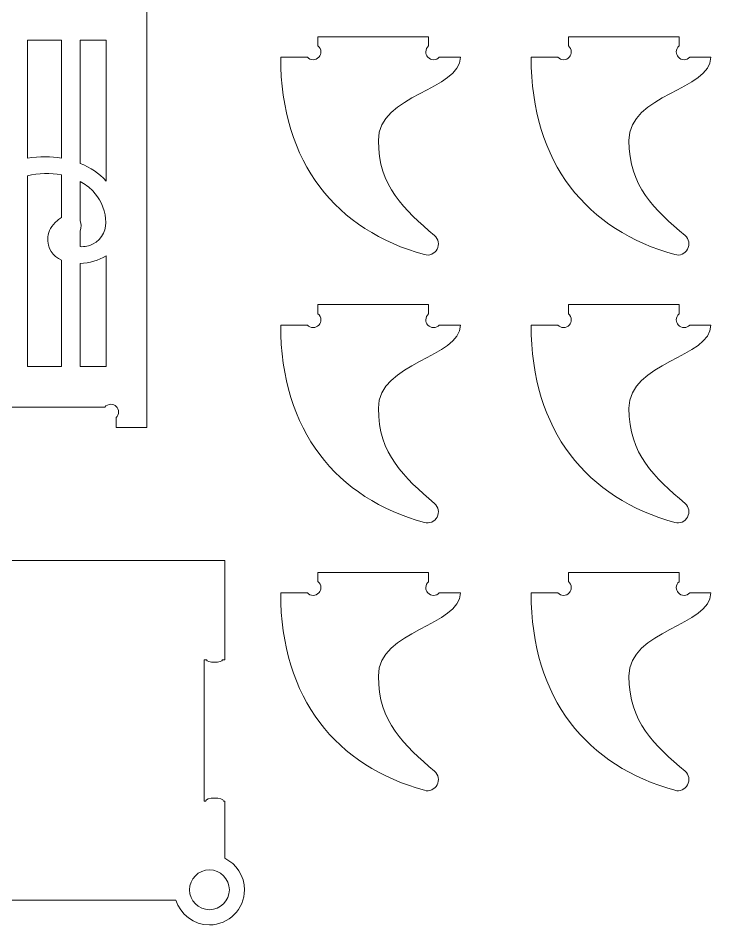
# Model space of a CAD drawing. Header units: centimetres. Extents: x -17.8 to 60.3, y -9.9 to 37.2.
# Drawn here: x 6.81 to 20.21, y -4.38 to 13.16 of the extents above; entities that cross this region are included whole.
import ezdxf

# ---------------------------------------------------------------- set-up
doc = ezdxf.new("R2010")
doc.units = ezdxf.units.CM
doc.header["$MEASUREMENT"] = 0
doc.layers.add('layer 1', color=7, linetype='Continuous')

msp = doc.modelspace()

# ---------------------------------------------------------------- linework, layer by layer
at = {"layer": 'layer 1', "color": 2, "lineweight": 9}
for points, knots in [([(-3.84007, 24.40187), (-3.84007, 18.00686), (-3.84007, 11.63498), (-3.84007, 5.24382), (-3.84007, 5.24382), (-3.84007, 5.24382), (-3.37819, 5.24382), (-3.37819, 5.24382), (-3.37819, 5.24382), (-3.37819, 5.24382), (-3.05154, 5.24382), (-3.05154, 5.24382), (-3.05154, 5.24382), (-3.05154, 5.24382), (-3.05154, 5.43579), (-3.05154, 5.43579), (-3.05154, 5.43579), (-3.08069, 5.46315), (-3.09892, 5.50204), (-3.09892, 5.54518), (-3.09892, 5.54518), (-3.09892, 5.62801), (-3.03176, 5.69518), (-2.94892, 5.69518), (-2.94892, 5.69518), (-2.90117, 5.69518), (-2.85862, 5.67286), (-2.83115, 5.63808), (-2.83115, 5.63808), (-2.83115, 5.63808), (8.48448, 5.63808), (8.48448, 5.63808), (8.48448, 5.63808), (8.51195, 5.67286), (8.5545, 5.69518), (8.60225, 5.69518), (8.60225, 5.69518), (8.68509, 5.69518), (8.75225, 5.62801), (8.75225, 5.54518), (8.75225, 5.54518), (8.75225, 5.50305), (8.73487, 5.46498), (8.7069, 5.43773), (8.7069, 5.43773), (8.7069, 5.43773), (8.7069, 5.24382), (8.7069, 5.24382), (8.7069, 5.24382), (8.7069, 5.24382), (9.29829, 5.24382), (9.29829, 5.24382), (9.29829, 5.24382), (9.29829, 5.24382), (9.29829, 5.63808), (9.29829, 5.63808), (9.29829, 5.63808), (9.29829, 5.63808), (9.29829, 6.42661), (9.29829, 6.42661), (9.29829, 6.42661), (9.29829, 6.42661), (9.29829, 12.7348), (9.29829, 12.7348), (9.29829, 12.7348), (9.29829, 12.7348), (9.29829, 13.52332), (9.29829, 13.52332), (9.29829, 13.52332), (9.29829, 13.52332), (9.29829, 24.12648), (9.29829, 24.12648), (9.29829, 24.12648), (9.29829, 24.12648), (9.29829, 24.56266), (9.29829, 24.56266), (9.29829, 24.56266), (9.29829, 24.56266), (9.29829, 24.95692), (9.29829, 24.95692), (9.29829, 24.95692), (9.29829, 24.95692), (8.7069, 24.95692), (8.7069, 24.95692), (8.7069, 24.95692), (8.7069, 24.95692), (8.7069, 24.76498), (8.7069, 24.76498), (8.7069, 24.76498), (8.73487, 24.73773), (8.75225, 24.69966), (8.75225, 24.65753), (8.75225, 24.65753), (8.75225, 24.5747), (8.68509, 24.50753), (8.60225, 24.50753), (8.60225, 24.50753), (8.56736, 24.50753), (8.53525, 24.51944), (8.50977, 24.53943), (8.50977, 24.53943), (8.50977, 24.53943), (8.50977, 20.50777), (8.50977, 20.50777), (8.50977, 20.50777), (8.46359, 20.55725), (8.40886, 20.60527), (8.34493, 20.65123), (8.34493, 20.65123), (8.19247, 20.76083), (7.97026, 20.80954), (7.67171, 20.80006), (7.67171, 20.80006), (7.72444, 21.06521), (7.73625, 21.27796), (7.71295, 21.44858), (7.71295, 21.44858), (7.65396, 21.88052), (7.19586, 22.22387), (6.77574, 22.01042), (6.77574, 22.01042), (6.62386, 21.93326), (6.52126, 21.78377), (6.60374, 21.55879), (6.60374, 21.55879), (6.69087, 21.32118), (7.11615, 21.29177), (7.109, 21.703), (7.109, 21.703), (7.43393, 21.62162), (7.51644, 21.18252), (7.15989, 20.69052), (7.15989, 20.69052), (6.6751, 20.02155), (5.89564, 19.83383), (5.09338, 20.01113), (5.09338, 20.01113), (4.27416, 20.19219), (3.7747, 20.89422), (3.9271, 21.72107), (3.9271, 21.72107), (4.00964, 22.16894), (4.40633, 22.63553), (4.92666, 22.47988), (4.92666, 22.47988), (5.10568, 22.42634), (5.2403, 22.2722), (5.26403, 21.99486), (5.26403, 21.99486), (4.98394, 22.082), (4.80242, 22.01065), (4.73736, 21.8809), (4.73736, 21.8809), (4.55756, 21.5222), (5.01588, 21.3261), (5.30263, 21.46902), (5.30263, 21.46902), (5.68014, 21.65715), (5.7113, 22.01449), (5.53715, 22.37745), (5.53715, 22.37745), (5.20675, 23.06595), (4.3797, 22.86398), (3.87108, 22.51473), (3.87108, 22.51473), (3.73198, 23.21603), (3.22291, 23.45185), (2.81218, 23.50739), (2.81218, 23.50739), (1.61746, 23.66896), (0.76503, 22.5893), (-0.31074, 22.36494), (-0.31074, 22.36494), (-0.72142, 22.2793), (-0.98526, 22.61041), (-1.0138, 22.98305), (-1.0138, 22.98305), (-1.02459, 23.12376), (-0.98235, 23.2579), (-0.8428, 23.36295), (-0.8428, 23.36295), (-0.75722, 22.55928), (0.04588, 22.97535), (-0.15463, 23.49328), (-0.15463, 23.49328), (-0.36098, 24.02627), (-1.25295, 23.6802), (-1.31669, 23.15521), (-1.31669, 23.15521), (-1.34695, 22.90579), (-1.27316, 22.57495), (-1.03654, 22.15903), (-1.03654, 22.15903), (-1.47337, 22.20305), (-1.90862, 22.29689), (-2.33867, 22.55634), (-2.33867, 22.55634), (-3.06399, 22.99398), (-3.46024, 23.61785), (-3.44901, 24.47184), (-3.44901, 24.47184), (-3.43728, 25.36442), (-3.08603, 25.99944), (-2.11808, 26.06203), (-2.11808, 26.06203), (-1.49902, 26.10204), (-0.92244, 25.79545), (-0.95302, 25.11063), (-0.95302, 25.11063), (-0.96476, 24.84746), (-1.15262, 24.68154), (-1.46086, 24.58511), (-1.46086, 24.58511), (-1.36251, 24.85096), (-1.44313, 25.08042), (-1.58836, 25.18485), (-1.58836, 25.18485), (-1.69468, 25.26127), (-1.83563, 25.27072), (-1.96642, 25.1785), (-1.96642, 25.1785), (-2.2268, 24.99486), (-2.17032, 24.65462), (-1.95747, 24.44721), (-1.95747, 24.44721), (-1.69159, 24.18819), (-1.33045, 24.15836), (-1.05241, 24.31237), (-1.05241, 24.31237), (-0.65003, 24.53527), (-0.51728, 25.13705), (-0.63866, 25.54934), (-0.63866, 25.54934), (-0.70611, 25.77837), (-0.85957, 25.97814), (-1.11327, 26.1447), (-1.11327, 26.1447), (-1.41863, 26.34513), (-1.76855, 26.40977), (-2.07602, 26.39561), (-2.07602, 26.39561), (-2.88931, 26.35818), (-3.72117, 25.66941), (-3.82279, 24.86078), (-3.82279, 24.86078), (-3.83555, 24.75923), (-3.84115, 24.65094), (-3.84003, 24.53894), (-3.84003, 24.53894), (-3.83948, 24.48378), (-3.84007, 24.45011), (-3.84007, 24.40187)], [0, 0, 0, 0, 0.015625, 0.015625, 0.015625, 0.015625, 0.03125, 0.03125, 0.03125, 0.03125, 0.046875, 0.046875, 0.046875, 0.046875, 0.0625, 0.0625, 0.0625, 0.0625, 0.078125, 0.078125, 0.078125, 0.078125, 0.09375, 0.09375, 0.09375, 0.09375, 0.109375, 0.109375, 0.109375, 0.109375, 0.125, 0.125, 0.125, 0.125, 0.140625, 0.140625, 0.140625, 0.140625, 0.15625, 0.15625, 0.15625, 0.15625, 0.171875, 0.171875, 0.171875, 0.171875, 0.1875, 0.1875, 0.1875, 0.1875, 0.203125, 0.203125, 0.203125, 0.203125, 0.21875, 0.21875, 0.21875, 0.21875, 0.234375, 0.234375, 0.234375, 0.234375, 0.25, 0.25, 0.25, 0.25, 0.265625, 0.265625, 0.265625, 0.265625, 0.28125, 0.28125, 0.28125, 0.28125, 0.296875, 0.296875, 0.296875, 0.296875, 0.3125, 0.3125, 0.3125, 0.3125, 0.328125, 0.328125, 0.328125, 0.328125, 0.34375, 0.34375, 0.34375, 0.34375, 0.359375, 0.359375, 0.359375, 0.359375, 0.375, 0.375, 0.375, 0.375, 0.390625, 0.390625, 0.390625, 0.390625, 0.40625, 0.40625, 0.40625, 0.40625, 0.421875, 0.421875, 0.421875, 0.421875, 0.4375, 0.4375, 0.4375, 0.4375, 0.453125, 0.453125, 0.453125, 0.453125, 0.46875, 0.46875, 0.46875, 0.46875, 0.484375, 0.484375, 0.484375, 0.484375, 0.5, 0.5, 0.5, 0.5, 0.515625, 0.515625, 0.515625, 0.515625, 0.53125, 0.53125, 0.53125, 0.53125, 0.546875, 0.546875, 0.546875, 0.546875, 0.5625, 0.5625, 0.5625, 0.5625, 0.578125, 0.578125, 0.578125, 0.578125, 0.59375, 0.59375, 0.59375, 0.59375, 0.609375, 0.609375, 0.609375, 0.609375, 0.625, 0.625, 0.625, 0.625, 0.640625, 0.640625, 0.640625, 0.640625, 0.65625, 0.65625, 0.65625, 0.65625, 0.671875, 0.671875, 0.671875, 0.671875, 0.6875, 0.6875, 0.6875, 0.6875, 0.703125, 0.703125, 0.703125, 0.703125, 0.71875, 0.71875, 0.71875, 0.71875, 0.734375, 0.734375, 0.734375, 0.734375, 0.75, 0.75, 0.75, 0.75, 0.765625, 0.765625, 0.765625, 0.765625, 0.78125, 0.78125, 0.78125, 0.78125, 0.796875, 0.796875, 0.796875, 0.796875, 0.8125, 0.8125, 0.8125, 0.8125, 0.828125, 0.828125, 0.828125, 0.828125, 0.84375, 0.84375, 0.84375, 0.84375, 0.859375, 0.859375, 0.859375, 0.859375, 0.875, 0.875, 0.875, 0.875, 0.890625, 0.890625, 0.890625, 0.890625, 0.90625, 0.90625, 0.90625, 0.90625, 0.921875, 0.921875, 0.921875, 0.921875, 0.9375, 0.9375, 0.9375, 0.9375, 0.953125, 0.953125, 0.953125, 0.953125, 0.96875, 0.96875, 0.96875, 0.96875, 1, 1, 1, 1]), ([(6.98965, 12.7348), (6.98965, 12.7348), (7.64967, 12.7348), (7.64967, 12.7348), (7.64967, 12.7348), (7.64967, 12.7348), (7.64967, 10.4537), (7.64967, 10.4537), (7.64967, 10.4537), (7.44769, 10.48689), (7.22589, 10.48946), (6.98965, 10.45642), (6.98965, 10.45642), (6.98965, 10.45642), (6.98965, 12.7348), (6.98965, 12.7348)], [0, 0, 0, 0, 0.2, 0.2, 0.2, 0.2, 0.4, 0.4, 0.4, 0.4, 0.6, 0.6, 0.6, 0.6, 1, 1, 1, 1]), ([(8.00889, 12.7348), (8.00889, 12.7348), (8.50977, 12.7348), (8.50977, 12.7348), (8.50977, 12.7348), (8.50977, 12.7348), (8.50977, 10.01306), (8.50977, 10.01306), (8.50977, 10.01306), (8.37883, 10.15805), (8.20917, 10.27449), (8.00889, 10.3548), (8.00889, 10.3548), (8.00889, 10.3548), (8.00889, 12.7348), (8.00889, 12.7348)], [0, 0, 0, 0, 0.2, 0.2, 0.2, 0.2, 0.4, 0.4, 0.4, 0.4, 0.6, 0.6, 0.6, 0.6, 1, 1, 1, 1]), ([(11.88684, 12.40825), (11.88684, 10.34884), (12.97316, 9.05765), (14.66581, 8.58886), (14.66581, 8.58886), (14.76335, 8.56185), (14.86386, 8.60481), (14.91168, 8.69416), (14.91168, 8.69416), (14.9595, 8.78352), (14.9393, 8.89124), (14.86258, 8.9573), (14.86258, 8.9573), (14.2765, 9.46182), (13.77662, 9.90772), (13.77662, 10.79929), (13.77662, 10.79929), (13.77662, 11.69086), (15.36262, 11.77371), (15.36262, 12.40825), (15.36262, 12.40825), (15.36262, 12.40825), (14.95447, 12.40825), (14.95447, 12.40825), (14.95447, 12.40825), (14.92706, 12.37852), (14.88779, 12.35988), (14.84416, 12.35988), (14.84416, 12.35988), (14.80104, 12.35988), (14.76216, 12.37809), (14.7348, 12.40723), (14.7348, 12.40723), (14.73287, 12.40923), (14.73101, 12.41131), (14.72925, 12.41347), (14.72925, 12.41347), (14.70735, 12.43954), (14.69416, 12.47317), (14.69416, 12.50988), (14.69416, 12.50988), (14.69416, 12.55623), (14.7152, 12.59766), (14.74823, 12.62518), (14.74823, 12.62518), (14.74823, 12.62518), (14.74823, 12.80415), (14.74823, 12.80415), (14.74823, 12.80415), (14.74823, 12.80415), (12.60823, 12.80415), (12.60823, 12.80415), (12.60823, 12.80415), (12.60823, 12.80415), (12.60823, 12.62686), (12.60823, 12.62686), (12.60823, 12.62686), (12.64245, 12.59937), (12.66436, 12.55718), (12.66436, 12.50988), (12.66436, 12.50988), (12.66436, 12.47317), (12.65117, 12.43954), (12.62927, 12.41347), (12.62927, 12.41347), (12.62751, 12.41131), (12.62565, 12.40923), (12.62372, 12.40723), (12.62372, 12.40723), (12.59636, 12.37809), (12.55748, 12.35988), (12.51436, 12.35988), (12.51436, 12.35988), (12.47073, 12.35988), (12.43146, 12.37852), (12.40405, 12.40825), (12.40405, 12.40825), (12.40405, 12.40825), (11.88684, 12.40825), (11.88684, 12.40825)], [0, 0, 0, 0, 0.04761905, 0.04761905, 0.04761905, 0.04761905, 0.0952381, 0.0952381, 0.0952381, 0.0952381, 0.14285714, 0.14285714, 0.14285714, 0.14285714, 0.19047619, 0.19047619, 0.19047619, 0.19047619, 0.23809524, 0.23809524, 0.23809524, 0.23809524, 0.28571429, 0.28571429, 0.28571429, 0.28571429, 0.33333333, 0.33333333, 0.33333333, 0.33333333, 0.38095238, 0.38095238, 0.38095238, 0.38095238, 0.42857143, 0.42857143, 0.42857143, 0.42857143, 0.47619048, 0.47619048, 0.47619048, 0.47619048, 0.52380952, 0.52380952, 0.52380952, 0.52380952, 0.57142857, 0.57142857, 0.57142857, 0.57142857, 0.61904762, 0.61904762, 0.61904762, 0.61904762, 0.66666667, 0.66666667, 0.66666667, 0.66666667, 0.71428571, 0.71428571, 0.71428571, 0.71428571, 0.76190476, 0.76190476, 0.76190476, 0.76190476, 0.80952381, 0.80952381, 0.80952381, 0.80952381, 0.85714286, 0.85714286, 0.85714286, 0.85714286, 0.9047619, 0.9047619, 0.9047619, 0.9047619, 1, 1, 1, 1]), ([(16.73017, 12.40825), (16.73017, 10.34884), (17.81649, 9.05765), (19.50914, 8.58886), (19.50914, 8.58886), (19.60668, 8.56185), (19.70719, 8.60481), (19.75501, 8.69416), (19.75501, 8.69416), (19.80283, 8.78352), (19.78263, 8.89124), (19.70591, 8.9573), (19.70591, 8.9573), (19.11983, 9.46182), (18.61995, 9.90772), (18.61995, 10.79929), (18.61995, 10.79929), (18.61995, 11.69086), (20.20595, 11.77371), (20.20595, 12.40825), (20.20595, 12.40825), (20.20595, 12.40825), (19.7978, 12.40825), (19.7978, 12.40825), (19.7978, 12.40825), (19.77039, 12.37852), (19.73112, 12.35988), (19.68749, 12.35988), (19.68749, 12.35988), (19.64437, 12.35988), (19.60549, 12.37809), (19.57813, 12.40723), (19.57813, 12.40723), (19.5762, 12.40923), (19.57434, 12.41131), (19.57258, 12.41347), (19.57258, 12.41347), (19.55068, 12.43954), (19.53749, 12.47317), (19.53749, 12.50988), (19.53749, 12.50988), (19.53749, 12.55623), (19.55853, 12.59766), (19.59156, 12.62518), (19.59156, 12.62518), (19.59156, 12.62518), (19.59156, 12.80415), (19.59156, 12.80415), (19.59156, 12.80415), (19.59156, 12.80415), (17.45156, 12.80415), (17.45156, 12.80415), (17.45156, 12.80415), (17.45156, 12.80415), (17.45156, 12.62686), (17.45156, 12.62686), (17.45156, 12.62686), (17.48578, 12.59937), (17.50769, 12.55718), (17.50769, 12.50988), (17.50769, 12.50988), (17.50769, 12.47317), (17.4945, 12.43954), (17.4726, 12.41347), (17.4726, 12.41347), (17.47084, 12.41131), (17.46898, 12.40923), (17.46705, 12.40723), (17.46705, 12.40723), (17.43969, 12.37809), (17.40081, 12.35988), (17.35769, 12.35988), (17.35769, 12.35988), (17.31406, 12.35988), (17.27479, 12.37852), (17.24738, 12.40825), (17.24738, 12.40825), (17.24738, 12.40825), (16.73017, 12.40825), (16.73017, 12.40825)], [0, 0, 0, 0, 0.04761905, 0.04761905, 0.04761905, 0.04761905, 0.0952381, 0.0952381, 0.0952381, 0.0952381, 0.14285714, 0.14285714, 0.14285714, 0.14285714, 0.19047619, 0.19047619, 0.19047619, 0.19047619, 0.23809524, 0.23809524, 0.23809524, 0.23809524, 0.28571429, 0.28571429, 0.28571429, 0.28571429, 0.33333333, 0.33333333, 0.33333333, 0.33333333, 0.38095238, 0.38095238, 0.38095238, 0.38095238, 0.42857143, 0.42857143, 0.42857143, 0.42857143, 0.47619048, 0.47619048, 0.47619048, 0.47619048, 0.52380952, 0.52380952, 0.52380952, 0.52380952, 0.57142857, 0.57142857, 0.57142857, 0.57142857, 0.61904762, 0.61904762, 0.61904762, 0.61904762, 0.66666667, 0.66666667, 0.66666667, 0.66666667, 0.71428571, 0.71428571, 0.71428571, 0.71428571, 0.76190476, 0.76190476, 0.76190476, 0.76190476, 0.80952381, 0.80952381, 0.80952381, 0.80952381, 0.85714286, 0.85714286, 0.85714286, 0.85714286, 0.9047619, 0.9047619, 0.9047619, 0.9047619, 1, 1, 1, 1]), ([(6.98965, 6.42661), (6.98965, 6.42661), (6.98965, 10.11495), (6.98965, 10.11495), (6.98965, 10.11495), (7.20212, 10.16755), (7.43244, 10.17453), (7.64967, 10.13089), (7.64967, 10.13089), (7.64967, 10.13089), (7.64967, 9.30476), (7.64967, 9.30476), (7.64967, 9.30476), (7.62244, 9.29024), (7.59508, 9.27213), (7.56809, 9.25005), (7.56809, 9.25005), (7.45484, 9.14963), (7.39696, 9.04368), (7.38683, 8.93297), (7.38683, 8.93297), (7.36554, 8.70051), (7.47992, 8.55532), (7.64967, 8.48086), (7.64967, 8.48086), (7.64967, 8.48086), (7.64967, 6.42661), (7.64967, 6.42661), (7.64967, 6.42661), (7.64967, 6.42661), (6.98965, 6.42661), (6.98965, 6.42661)], [0, 0, 0, 0, 0.11111111, 0.11111111, 0.11111111, 0.11111111, 0.22222222, 0.22222222, 0.22222222, 0.22222222, 0.33333333, 0.33333333, 0.33333333, 0.33333333, 0.44444444, 0.44444444, 0.44444444, 0.44444444, 0.55555556, 0.55555556, 0.55555556, 0.55555556, 0.66666667, 0.66666667, 0.66666667, 0.66666667, 0.77777778, 0.77777778, 0.77777778, 0.77777778, 1, 1, 1, 1]), ([(8.00889, 10.00258), (8.09874, 9.95371), (8.18176, 9.8931), (8.25473, 9.82012), (8.25473, 9.82012), (8.51466, 9.56023), (8.6558, 8.99897), (8.25079, 8.78946), (8.25079, 8.78946), (8.1817, 8.75372), (8.10108, 8.73848), (8.00889, 8.74371), (8.00889, 8.74371), (8.00889, 8.74371), (8.00889, 9.0397), (8.00889, 9.0397), (8.00889, 9.0397), (8.03729, 9.1201), (8.03397, 9.18871), (8.00889, 9.24082), (8.00889, 9.24082), (8.00889, 9.24082), (8.00889, 10.00258), (8.00889, 10.00258)], [0, 0, 0, 0, 0.14285714, 0.14285714, 0.14285714, 0.14285714, 0.28571429, 0.28571429, 0.28571429, 0.28571429, 0.42857143, 0.42857143, 0.42857143, 0.42857143, 0.57142857, 0.57142857, 0.57142857, 0.57142857, 0.71428571, 0.71428571, 0.71428571, 0.71428571, 1, 1, 1, 1]), ([(8.00889, 6.42661), (8.00889, 6.42661), (8.00889, 8.42006), (8.00889, 8.42006), (8.00889, 8.42006), (8.18873, 8.42596), (8.37304, 8.47741), (8.50977, 8.56381), (8.50977, 8.56381), (8.50977, 8.56381), (8.50977, 6.42661), (8.50977, 6.42661), (8.50977, 6.42661), (8.50977, 6.42661), (8.00889, 6.42661), (8.00889, 6.42661)], [0, 0, 0, 0, 0.2, 0.2, 0.2, 0.2, 0.4, 0.4, 0.4, 0.4, 0.6, 0.6, 0.6, 0.6, 1, 1, 1, 1]), ([(11.88684, 7.22664), (11.88684, 5.16723), (12.97316, 3.87605), (14.66581, 3.40726), (14.66581, 3.40726), (14.76335, 3.38025), (14.86386, 3.42321), (14.91168, 3.51256), (14.91168, 3.51256), (14.9595, 3.60192), (14.9393, 3.70964), (14.86258, 3.7757), (14.86258, 3.7757), (14.2765, 4.28021), (13.77662, 4.72611), (13.77662, 5.61768), (13.77662, 5.61768), (13.77662, 6.50925), (15.36262, 6.5921), (15.36262, 7.22664), (15.36262, 7.22664), (15.36262, 7.22664), (14.95447, 7.22664), (14.95447, 7.22664), (14.95447, 7.22664), (14.92706, 7.19691), (14.88779, 7.17827), (14.84416, 7.17827), (14.84416, 7.17827), (14.80104, 7.17827), (14.76216, 7.19648), (14.7348, 7.22562), (14.7348, 7.22562), (14.73287, 7.22762), (14.73101, 7.2297), (14.72925, 7.23186), (14.72925, 7.23186), (14.70735, 7.25793), (14.69416, 7.29156), (14.69416, 7.32827), (14.69416, 7.32827), (14.69416, 7.37462), (14.7152, 7.41605), (14.74823, 7.44357), (14.74823, 7.44357), (14.74823, 7.44357), (14.74823, 7.62254), (14.74823, 7.62254), (14.74823, 7.62254), (14.74823, 7.62254), (12.60823, 7.62254), (12.60823, 7.62254), (12.60823, 7.62254), (12.60823, 7.62254), (12.60823, 7.44525), (12.60823, 7.44525), (12.60823, 7.44525), (12.64245, 7.41776), (12.66436, 7.37557), (12.66436, 7.32827), (12.66436, 7.32827), (12.66436, 7.29156), (12.65117, 7.25793), (12.62927, 7.23186), (12.62927, 7.23186), (12.62751, 7.2297), (12.62565, 7.22762), (12.62372, 7.22562), (12.62372, 7.22562), (12.59636, 7.19648), (12.55748, 7.17827), (12.51436, 7.17827), (12.51436, 7.17827), (12.47073, 7.17827), (12.43146, 7.19691), (12.40405, 7.22664), (12.40405, 7.22664), (12.40405, 7.22664), (11.88684, 7.22664), (11.88684, 7.22664)], [0, 0, 0, 0, 0.04761905, 0.04761905, 0.04761905, 0.04761905, 0.0952381, 0.0952381, 0.0952381, 0.0952381, 0.14285714, 0.14285714, 0.14285714, 0.14285714, 0.19047619, 0.19047619, 0.19047619, 0.19047619, 0.23809524, 0.23809524, 0.23809524, 0.23809524, 0.28571429, 0.28571429, 0.28571429, 0.28571429, 0.33333333, 0.33333333, 0.33333333, 0.33333333, 0.38095238, 0.38095238, 0.38095238, 0.38095238, 0.42857143, 0.42857143, 0.42857143, 0.42857143, 0.47619048, 0.47619048, 0.47619048, 0.47619048, 0.52380952, 0.52380952, 0.52380952, 0.52380952, 0.57142857, 0.57142857, 0.57142857, 0.57142857, 0.61904762, 0.61904762, 0.61904762, 0.61904762, 0.66666667, 0.66666667, 0.66666667, 0.66666667, 0.71428571, 0.71428571, 0.71428571, 0.71428571, 0.76190476, 0.76190476, 0.76190476, 0.76190476, 0.80952381, 0.80952381, 0.80952381, 0.80952381, 0.85714286, 0.85714286, 0.85714286, 0.85714286, 0.9047619, 0.9047619, 0.9047619, 0.9047619, 1, 1, 1, 1]), ([(16.73017, 7.22664), (16.73017, 5.16723), (17.81649, 3.87605), (19.50914, 3.40726), (19.50914, 3.40726), (19.60668, 3.38025), (19.70719, 3.42321), (19.75501, 3.51256), (19.75501, 3.51256), (19.80283, 3.60192), (19.78263, 3.70964), (19.70591, 3.7757), (19.70591, 3.7757), (19.11983, 4.28021), (18.61995, 4.72611), (18.61995, 5.61768), (18.61995, 5.61768), (18.61995, 6.50925), (20.20595, 6.5921), (20.20595, 7.22664), (20.20595, 7.22664), (20.20595, 7.22664), (19.7978, 7.22664), (19.7978, 7.22664), (19.7978, 7.22664), (19.77039, 7.19691), (19.73112, 7.17827), (19.68749, 7.17827), (19.68749, 7.17827), (19.64437, 7.17827), (19.60549, 7.19648), (19.57813, 7.22562), (19.57813, 7.22562), (19.5762, 7.22762), (19.57434, 7.2297), (19.57258, 7.23186), (19.57258, 7.23186), (19.55068, 7.25793), (19.53749, 7.29156), (19.53749, 7.32827), (19.53749, 7.32827), (19.53749, 7.37462), (19.55853, 7.41605), (19.59156, 7.44357), (19.59156, 7.44357), (19.59156, 7.44357), (19.59156, 7.62254), (19.59156, 7.62254), (19.59156, 7.62254), (19.59156, 7.62254), (17.45156, 7.62254), (17.45156, 7.62254), (17.45156, 7.62254), (17.45156, 7.62254), (17.45156, 7.44525), (17.45156, 7.44525), (17.45156, 7.44525), (17.48578, 7.41776), (17.50769, 7.37557), (17.50769, 7.32827), (17.50769, 7.32827), (17.50769, 7.29156), (17.4945, 7.25793), (17.4726, 7.23186), (17.4726, 7.23186), (17.47084, 7.2297), (17.46898, 7.22762), (17.46705, 7.22562), (17.46705, 7.22562), (17.43969, 7.19648), (17.40081, 7.17827), (17.35769, 7.17827), (17.35769, 7.17827), (17.31406, 7.17827), (17.27479, 7.19691), (17.24738, 7.22664), (17.24738, 7.22664), (17.24738, 7.22664), (16.73017, 7.22664), (16.73017, 7.22664)], [0, 0, 0, 0, 0.04761905, 0.04761905, 0.04761905, 0.04761905, 0.0952381, 0.0952381, 0.0952381, 0.0952381, 0.14285714, 0.14285714, 0.14285714, 0.14285714, 0.19047619, 0.19047619, 0.19047619, 0.19047619, 0.23809524, 0.23809524, 0.23809524, 0.23809524, 0.28571429, 0.28571429, 0.28571429, 0.28571429, 0.33333333, 0.33333333, 0.33333333, 0.33333333, 0.38095238, 0.38095238, 0.38095238, 0.38095238, 0.42857143, 0.42857143, 0.42857143, 0.42857143, 0.47619048, 0.47619048, 0.47619048, 0.47619048, 0.52380952, 0.52380952, 0.52380952, 0.52380952, 0.57142857, 0.57142857, 0.57142857, 0.57142857, 0.61904762, 0.61904762, 0.61904762, 0.61904762, 0.66666667, 0.66666667, 0.66666667, 0.66666667, 0.71428571, 0.71428571, 0.71428571, 0.71428571, 0.76190476, 0.76190476, 0.76190476, 0.76190476, 0.80952381, 0.80952381, 0.80952381, 0.80952381, 0.85714286, 0.85714286, 0.85714286, 0.85714286, 0.9047619, 0.9047619, 0.9047619, 0.9047619, 1, 1, 1, 1]), ([(-14.53482, -3.89638), (-14.53482, -3.89638), (-3.19512, -3.89638), (-3.19512, -3.89638), (-3.19512, -3.89638), (-3.19512, -3.89638), (-3.19512, -3.50211), (-3.19512, -3.50211), (-3.19512, -3.50211), (-3.19512, -3.50211), (-2.33718, -3.50211), (-2.33718, -3.50211), (-2.33718, -3.50211), (-2.33718, -3.50211), (-1.48664, -3.50211), (-1.48664, -3.50211), (-1.48664, -3.50211), (-1.48664, -3.50211), (-1.48664, -3.89638), (-1.48664, -3.89638), (-1.48664, -3.89638), (-1.48664, -3.89638), (9.86043, -3.89638), (9.86043, -3.89638), (9.86043, -3.89638), (9.94489, -4.17461), (10.20339, -4.37713), (10.50918, -4.37713), (10.50918, -4.37713), (10.88355, -4.37713), (11.18709, -4.0736), (11.18709, -3.69922), (11.18709, -3.69922), (11.18709, -3.43088), (11.0311, -3.19893), (10.80487, -3.08908), (10.80487, -3.08908), (10.80487, -3.08908), (10.80487, -1.98293), (10.80487, -1.98293), (10.80487, -1.98293), (10.80487, -1.98293), (10.77932, -1.98293), (10.77932, -1.98293), (10.77932, -1.98293), (10.77932, -1.9505), (10.70247, -1.92419), (10.60775, -1.92419), (10.60775, -1.92419), (10.51303, -1.92419), (10.4362, -1.9505), (10.4362, -1.98293), (10.4362, -1.98293), (10.4362, -1.98293), (10.41062, -1.98293), (10.41062, -1.98293), (10.41062, -1.98293), (10.41062, -1.98293), (10.41062, 0.74964), (10.41062, 0.74964), (10.41062, 0.74964), (10.41062, 0.74964), (10.45264, 0.74964), (10.45264, 0.74964), (10.45264, 0.74964), (10.45264, 0.7237), (10.5221, 0.70265), (10.60775, 0.70265), (10.60775, 0.70265), (10.6934, 0.70265), (10.76285, 0.7237), (10.76285, 0.74964), (10.76285, 0.74964), (10.76285, 0.74964), (10.80487, 0.74964), (10.80487, 0.74964), (10.80487, 0.74964), (10.80487, 0.74964), (10.80487, 2.67467), (10.80487, 2.67467), (10.80487, 2.67467), (10.80487, 2.67467), (-15.47926, 2.67467), (-15.47926, 2.67467), (-15.47926, 2.67467), (-15.47926, 2.67467), (-15.47926, 0.75874), (-15.47926, 0.75874), (-15.47926, 0.75874), (-15.47926, 0.75874), (-15.45368, 0.75874), (-15.45368, 0.75874), (-15.45368, 0.75874), (-15.45368, 0.72631), (-15.37684, 0.69999), (-15.28211, 0.69999), (-15.28211, 0.69999), (-15.18738, 0.69999), (-15.11057, 0.72631), (-15.11057, 0.75874), (-15.11057, 0.75874), (-15.11057, 0.75874), (-15.08498, 0.75874), (-15.08498, 0.75874), (-15.08498, 0.75874), (-15.08498, 0.75874), (-15.08498, -1.96474), (-15.08498, -1.96474), (-15.08498, -1.96474), (-15.08498, -1.96474), (-15.12701, -1.96474), (-15.12701, -1.96474), (-15.12701, -1.96474), (-15.12701, -1.9388), (-15.19646, -1.91775), (-15.28211, -1.91775), (-15.28211, -1.91775), (-15.36776, -1.91775), (-15.43722, -1.9388), (-15.43722, -1.96474), (-15.43722, -1.96474), (-15.43722, -1.96474), (-15.47926, -1.96474), (-15.47926, -1.96474), (-15.47926, -1.96474), (-15.47926, -1.96474), (-15.47926, -3.08908), (-15.47926, -3.08908), (-15.47926, -3.08908), (-15.70547, -3.19893), (-15.86146, -3.43088), (-15.86146, -3.69922), (-15.86146, -3.69922), (-15.86146, -4.0736), (-15.55792, -4.37713), (-15.18355, -4.37713), (-15.18355, -4.37713), (-14.87778, -4.37713), (-14.61926, -4.17461), (-14.53482, -3.89638)], [0, 0, 0, 0, 0.02777778, 0.02777778, 0.02777778, 0.02777778, 0.05555556, 0.05555556, 0.05555556, 0.05555556, 0.08333333, 0.08333333, 0.08333333, 0.08333333, 0.11111111, 0.11111111, 0.11111111, 0.11111111, 0.13888889, 0.13888889, 0.13888889, 0.13888889, 0.16666667, 0.16666667, 0.16666667, 0.16666667, 0.19444444, 0.19444444, 0.19444444, 0.19444444, 0.22222222, 0.22222222, 0.22222222, 0.22222222, 0.25, 0.25, 0.25, 0.25, 0.27777778, 0.27777778, 0.27777778, 0.27777778, 0.30555556, 0.30555556, 0.30555556, 0.30555556, 0.33333333, 0.33333333, 0.33333333, 0.33333333, 0.36111111, 0.36111111, 0.36111111, 0.36111111, 0.38888889, 0.38888889, 0.38888889, 0.38888889, 0.41666667, 0.41666667, 0.41666667, 0.41666667, 0.44444444, 0.44444444, 0.44444444, 0.44444444, 0.47222222, 0.47222222, 0.47222222, 0.47222222, 0.5, 0.5, 0.5, 0.5, 0.52777778, 0.52777778, 0.52777778, 0.52777778, 0.55555556, 0.55555556, 0.55555556, 0.55555556, 0.58333333, 0.58333333, 0.58333333, 0.58333333, 0.61111111, 0.61111111, 0.61111111, 0.61111111, 0.63888889, 0.63888889, 0.63888889, 0.63888889, 0.66666667, 0.66666667, 0.66666667, 0.66666667, 0.69444444, 0.69444444, 0.69444444, 0.69444444, 0.72222222, 0.72222222, 0.72222222, 0.72222222, 0.75, 0.75, 0.75, 0.75, 0.77777778, 0.77777778, 0.77777778, 0.77777778, 0.80555556, 0.80555556, 0.80555556, 0.80555556, 0.83333333, 0.83333333, 0.83333333, 0.83333333, 0.86111111, 0.86111111, 0.86111111, 0.86111111, 0.88888889, 0.88888889, 0.88888889, 0.88888889, 0.91666667, 0.91666667, 0.91666667, 0.91666667, 0.94444444, 0.94444444, 0.94444444, 0.94444444, 1, 1, 1, 1]), ([(11.88684, 2.04504), (11.88684, -0.01437), (12.97316, -1.30556), (14.66581, -1.77435), (14.66581, -1.77435), (14.76335, -1.80136), (14.86386, -1.7584), (14.91168, -1.66905), (14.91168, -1.66905), (14.9595, -1.57969), (14.9393, -1.47197), (14.86258, -1.40591), (14.86258, -1.40591), (14.2765, -0.90139), (13.77662, -0.45549), (13.77662, 0.43608), (13.77662, 0.43608), (13.77662, 1.32765), (15.36262, 1.4105), (15.36262, 2.04504), (15.36262, 2.04504), (15.36262, 2.04504), (14.95447, 2.04504), (14.95447, 2.04504), (14.95447, 2.04504), (14.92706, 2.01531), (14.88779, 1.99667), (14.84416, 1.99667), (14.84416, 1.99667), (14.80104, 1.99667), (14.76216, 2.01488), (14.7348, 2.04402), (14.7348, 2.04402), (14.73287, 2.04602), (14.73101, 2.0481), (14.72925, 2.05026), (14.72925, 2.05026), (14.70735, 2.07633), (14.69416, 2.10996), (14.69416, 2.14667), (14.69416, 2.14667), (14.69416, 2.19302), (14.7152, 2.23445), (14.74823, 2.26197), (14.74823, 2.26197), (14.74823, 2.26197), (14.74823, 2.44094), (14.74823, 2.44094), (14.74823, 2.44094), (14.74823, 2.44094), (12.60823, 2.44094), (12.60823, 2.44094), (12.60823, 2.44094), (12.60823, 2.44094), (12.60823, 2.26365), (12.60823, 2.26365), (12.60823, 2.26365), (12.64245, 2.23616), (12.66436, 2.19397), (12.66436, 2.14667), (12.66436, 2.14667), (12.66436, 2.10996), (12.65117, 2.07633), (12.62927, 2.05026), (12.62927, 2.05026), (12.62751, 2.0481), (12.62565, 2.04602), (12.62372, 2.04402), (12.62372, 2.04402), (12.59636, 2.01488), (12.55748, 1.99667), (12.51436, 1.99667), (12.51436, 1.99667), (12.47073, 1.99667), (12.43146, 2.01531), (12.40405, 2.04504), (12.40405, 2.04504), (12.40405, 2.04504), (11.88684, 2.04504), (11.88684, 2.04504)], [0, 0, 0, 0, 0.04761905, 0.04761905, 0.04761905, 0.04761905, 0.0952381, 0.0952381, 0.0952381, 0.0952381, 0.14285714, 0.14285714, 0.14285714, 0.14285714, 0.19047619, 0.19047619, 0.19047619, 0.19047619, 0.23809524, 0.23809524, 0.23809524, 0.23809524, 0.28571429, 0.28571429, 0.28571429, 0.28571429, 0.33333333, 0.33333333, 0.33333333, 0.33333333, 0.38095238, 0.38095238, 0.38095238, 0.38095238, 0.42857143, 0.42857143, 0.42857143, 0.42857143, 0.47619048, 0.47619048, 0.47619048, 0.47619048, 0.52380952, 0.52380952, 0.52380952, 0.52380952, 0.57142857, 0.57142857, 0.57142857, 0.57142857, 0.61904762, 0.61904762, 0.61904762, 0.61904762, 0.66666667, 0.66666667, 0.66666667, 0.66666667, 0.71428571, 0.71428571, 0.71428571, 0.71428571, 0.76190476, 0.76190476, 0.76190476, 0.76190476, 0.80952381, 0.80952381, 0.80952381, 0.80952381, 0.85714286, 0.85714286, 0.85714286, 0.85714286, 0.9047619, 0.9047619, 0.9047619, 0.9047619, 1, 1, 1, 1]), ([(16.73017, 2.04504), (16.73017, -0.01437), (17.81649, -1.30556), (19.50914, -1.77435), (19.50914, -1.77435), (19.60668, -1.80136), (19.70719, -1.7584), (19.75501, -1.66905), (19.75501, -1.66905), (19.80283, -1.57969), (19.78263, -1.47197), (19.70591, -1.40591), (19.70591, -1.40591), (19.11983, -0.90139), (18.61995, -0.45549), (18.61995, 0.43608), (18.61995, 0.43608), (18.61995, 1.32765), (20.20595, 1.4105), (20.20595, 2.04504), (20.20595, 2.04504), (20.20595, 2.04504), (19.7978, 2.04504), (19.7978, 2.04504), (19.7978, 2.04504), (19.77039, 2.01531), (19.73112, 1.99667), (19.68749, 1.99667), (19.68749, 1.99667), (19.64437, 1.99667), (19.60549, 2.01488), (19.57813, 2.04402), (19.57813, 2.04402), (19.5762, 2.04602), (19.57434, 2.0481), (19.57258, 2.05026), (19.57258, 2.05026), (19.55068, 2.07633), (19.53749, 2.10996), (19.53749, 2.14667), (19.53749, 2.14667), (19.53749, 2.19302), (19.55853, 2.23445), (19.59156, 2.26197), (19.59156, 2.26197), (19.59156, 2.26197), (19.59156, 2.44094), (19.59156, 2.44094), (19.59156, 2.44094), (19.59156, 2.44094), (17.45156, 2.44094), (17.45156, 2.44094), (17.45156, 2.44094), (17.45156, 2.44094), (17.45156, 2.26365), (17.45156, 2.26365), (17.45156, 2.26365), (17.48578, 2.23616), (17.50769, 2.19397), (17.50769, 2.14667), (17.50769, 2.14667), (17.50769, 2.10996), (17.4945, 2.07633), (17.4726, 2.05026), (17.4726, 2.05026), (17.47084, 2.0481), (17.46898, 2.04602), (17.46705, 2.04402), (17.46705, 2.04402), (17.43969, 2.01488), (17.40081, 1.99667), (17.35769, 1.99667), (17.35769, 1.99667), (17.31406, 1.99667), (17.27479, 2.01531), (17.24738, 2.04504), (17.24738, 2.04504), (17.24738, 2.04504), (16.73017, 2.04504), (16.73017, 2.04504)], [0, 0, 0, 0, 0.04761905, 0.04761905, 0.04761905, 0.04761905, 0.0952381, 0.0952381, 0.0952381, 0.0952381, 0.14285714, 0.14285714, 0.14285714, 0.14285714, 0.19047619, 0.19047619, 0.19047619, 0.19047619, 0.23809524, 0.23809524, 0.23809524, 0.23809524, 0.28571429, 0.28571429, 0.28571429, 0.28571429, 0.33333333, 0.33333333, 0.33333333, 0.33333333, 0.38095238, 0.38095238, 0.38095238, 0.38095238, 0.42857143, 0.42857143, 0.42857143, 0.42857143, 0.47619048, 0.47619048, 0.47619048, 0.47619048, 0.52380952, 0.52380952, 0.52380952, 0.52380952, 0.57142857, 0.57142857, 0.57142857, 0.57142857, 0.61904762, 0.61904762, 0.61904762, 0.61904762, 0.66666667, 0.66666667, 0.66666667, 0.66666667, 0.71428571, 0.71428571, 0.71428571, 0.71428571, 0.76190476, 0.76190476, 0.76190476, 0.76190476, 0.80952381, 0.80952381, 0.80952381, 0.80952381, 0.85714286, 0.85714286, 0.85714286, 0.85714286, 0.9047619, 0.9047619, 0.9047619, 0.9047619, 1, 1, 1, 1]), ([(10.50918, -4.08417), (10.72174, -4.08417), (10.89413, -3.91179), (10.89413, -3.69922), (10.89413, -3.69922), (10.89413, -3.48665), (10.72174, -3.31431), (10.50918, -3.31431), (10.50918, -3.31431), (10.29661, -3.31431), (10.12425, -3.48665), (10.12425, -3.69922), (10.12425, -3.69922), (10.12425, -3.91179), (10.29661, -4.08417), (10.50918, -4.08417)], [0, 0, 0, 0, 0.2, 0.2, 0.2, 0.2, 0.4, 0.4, 0.4, 0.4, 0.6, 0.6, 0.6, 0.6, 1, 1, 1, 1])]:
    msp.add_open_spline(points, degree=3, knots=knots, dxfattribs=at)

doc.saveas('drawing.dxf')
